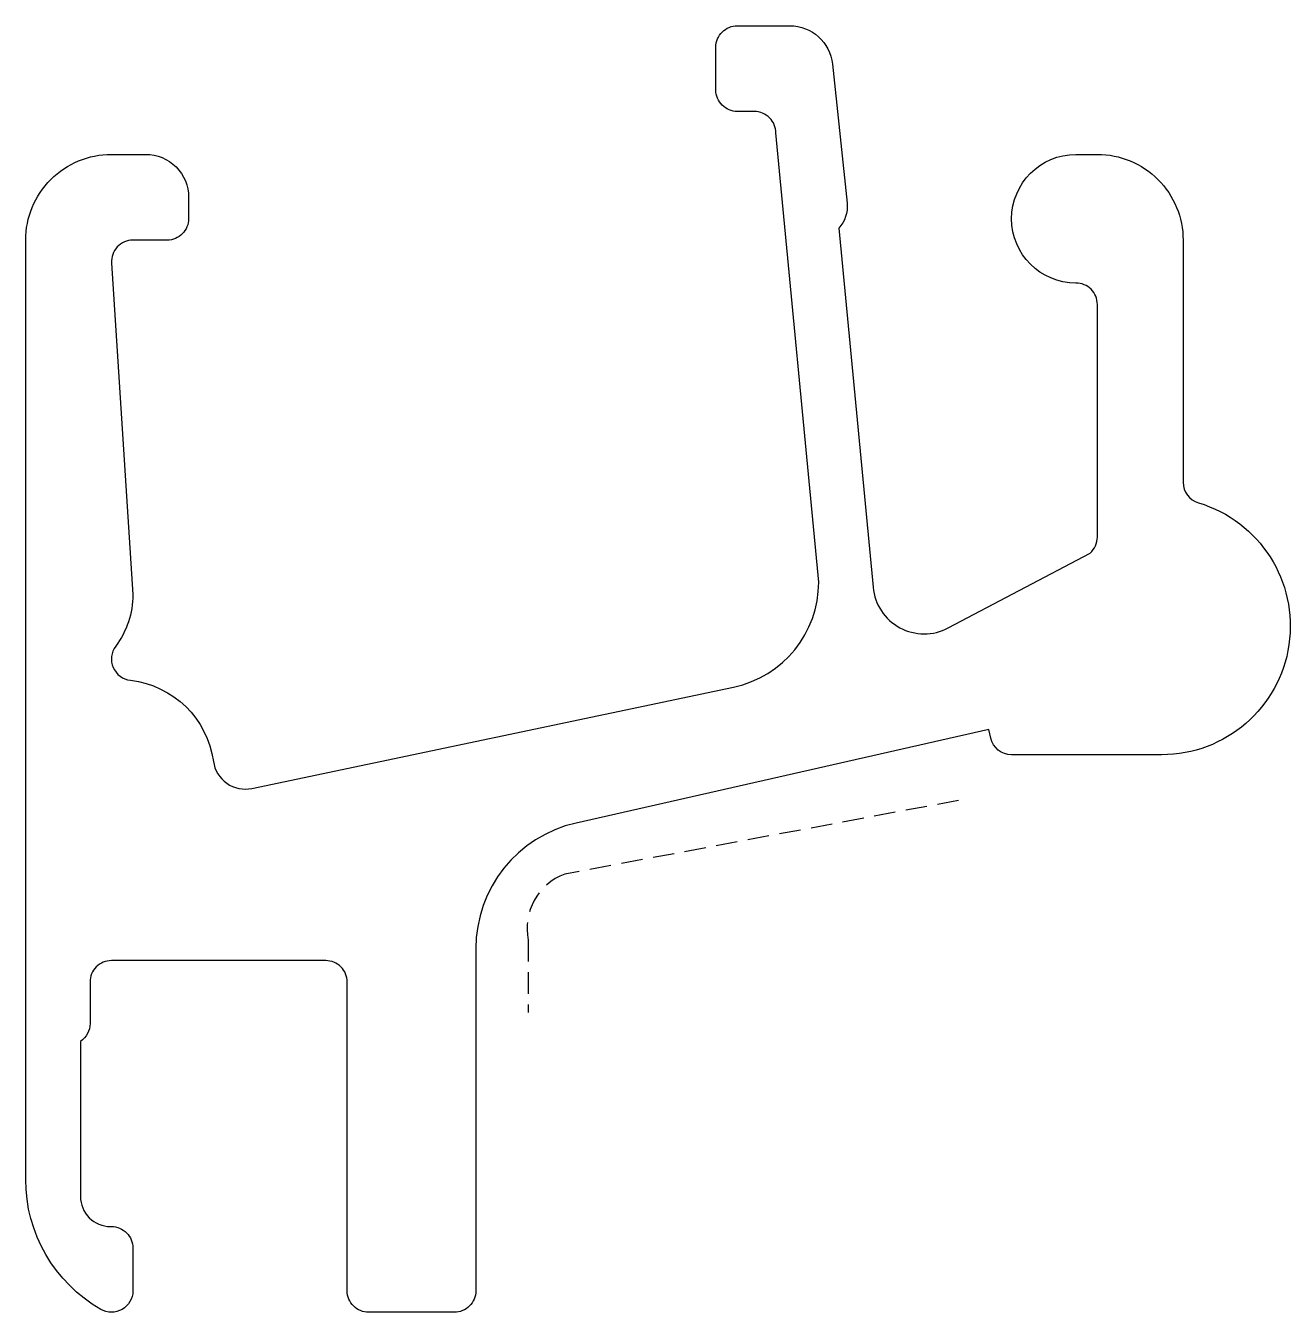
# Model space of a CAD drawing. Extents: x 378.6 to 408.1, y 213.3 to 243.3.
import ezdxf

# ---------------------------------------------------------------- set-up
doc = ezdxf.new("R2010")
doc.units = 0
doc.linetypes.add('HIDDEN', pattern=[0.375, 0.25, -0.125])
doc.layers.get('0').update_dxf_attribs({"linetype": 'CONTINUOUS'})

msp = doc.modelspace()

# ---------------------------------------------------------------- linework, layer by layer
at = {"linetype": 'HIDDEN', "ltscale": 2}
for p, q in [((400.374, 225.258), (391.189, 223.54)), ((390.337, 222), (390.337, 220.314))]:
    msp.add_line(p, q, dxfattribs=at)
msp.add_lwpolyline([(380.613, 215.323, -0.414214), (381.113, 214.823), (381.113, 213.823, -0.57735), (380.363, 213.39, -0.267949), (378.613, 216.421), (378.613, 238.323, -0.414214), (380.613, 240.323), (381.413, 240.323, -0.414214), (382.413, 239.323), (382.413, 238.823, -0.414214), (381.913, 238.323), (381.113, 238.323, 0.434253), (380.615, 237.789), (381.113, 230.057, -0.162278), (380.713, 228.857, 0.57898), (381.056, 228.06, -0.341723), (382.992, 226.169, 0.43446), (383.889, 225.539), (395.128, 227.903, 0.354726), (397.113, 230.349), (396.113, 240.823, 0.414214), (395.613, 241.323), (395.213, 241.323, -0.414214), (394.713, 241.823), (394.713, 242.823, -0.414214), (395.213, 243.323), (396.439, 243.323, -0.383764), (397.433, 242.428), (397.775, 239.186, -0.215376), (397.581, 238.599), (398.381, 230.228, 0.533749), (400.135, 229.281), (403.447, 231.028, 0.212893), (403.613, 231.4), (403.613, 236.823, 0.414214), (403.113, 237.323, -1), (403.113, 240.323), (403.613, 240.323, -0.414214), (405.613, 238.323), (405.613, 232.677, 0.331679), (405.971, 232.198, -0.864689), (405.113, 226.323), (401.613, 226.323, -0.350396), (401.126, 226.713), (401.081, 226.911), (391.451, 224.731, 0.350396), (389.113, 221.805), (389.113, 213.823, -0.414214), (388.613, 213.323), (386.613, 213.323, -0.414214), (386.113, 213.823), (386.113, 221.023, 0.414214), (385.613, 221.523), (380.613, 221.523, 0.414214), (380.113, 221.023), (380.113, 220.056, -0.251203), (379.89, 219.64), (379.89, 216.023, 0.414214), (380.59, 215.323)], format="xyb", close=True)
msp.add_arc((391.657, 222.275), 1.349, 110.3175, 191.748, dxfattribs=at)

doc.saveas('drawing.dxf')
